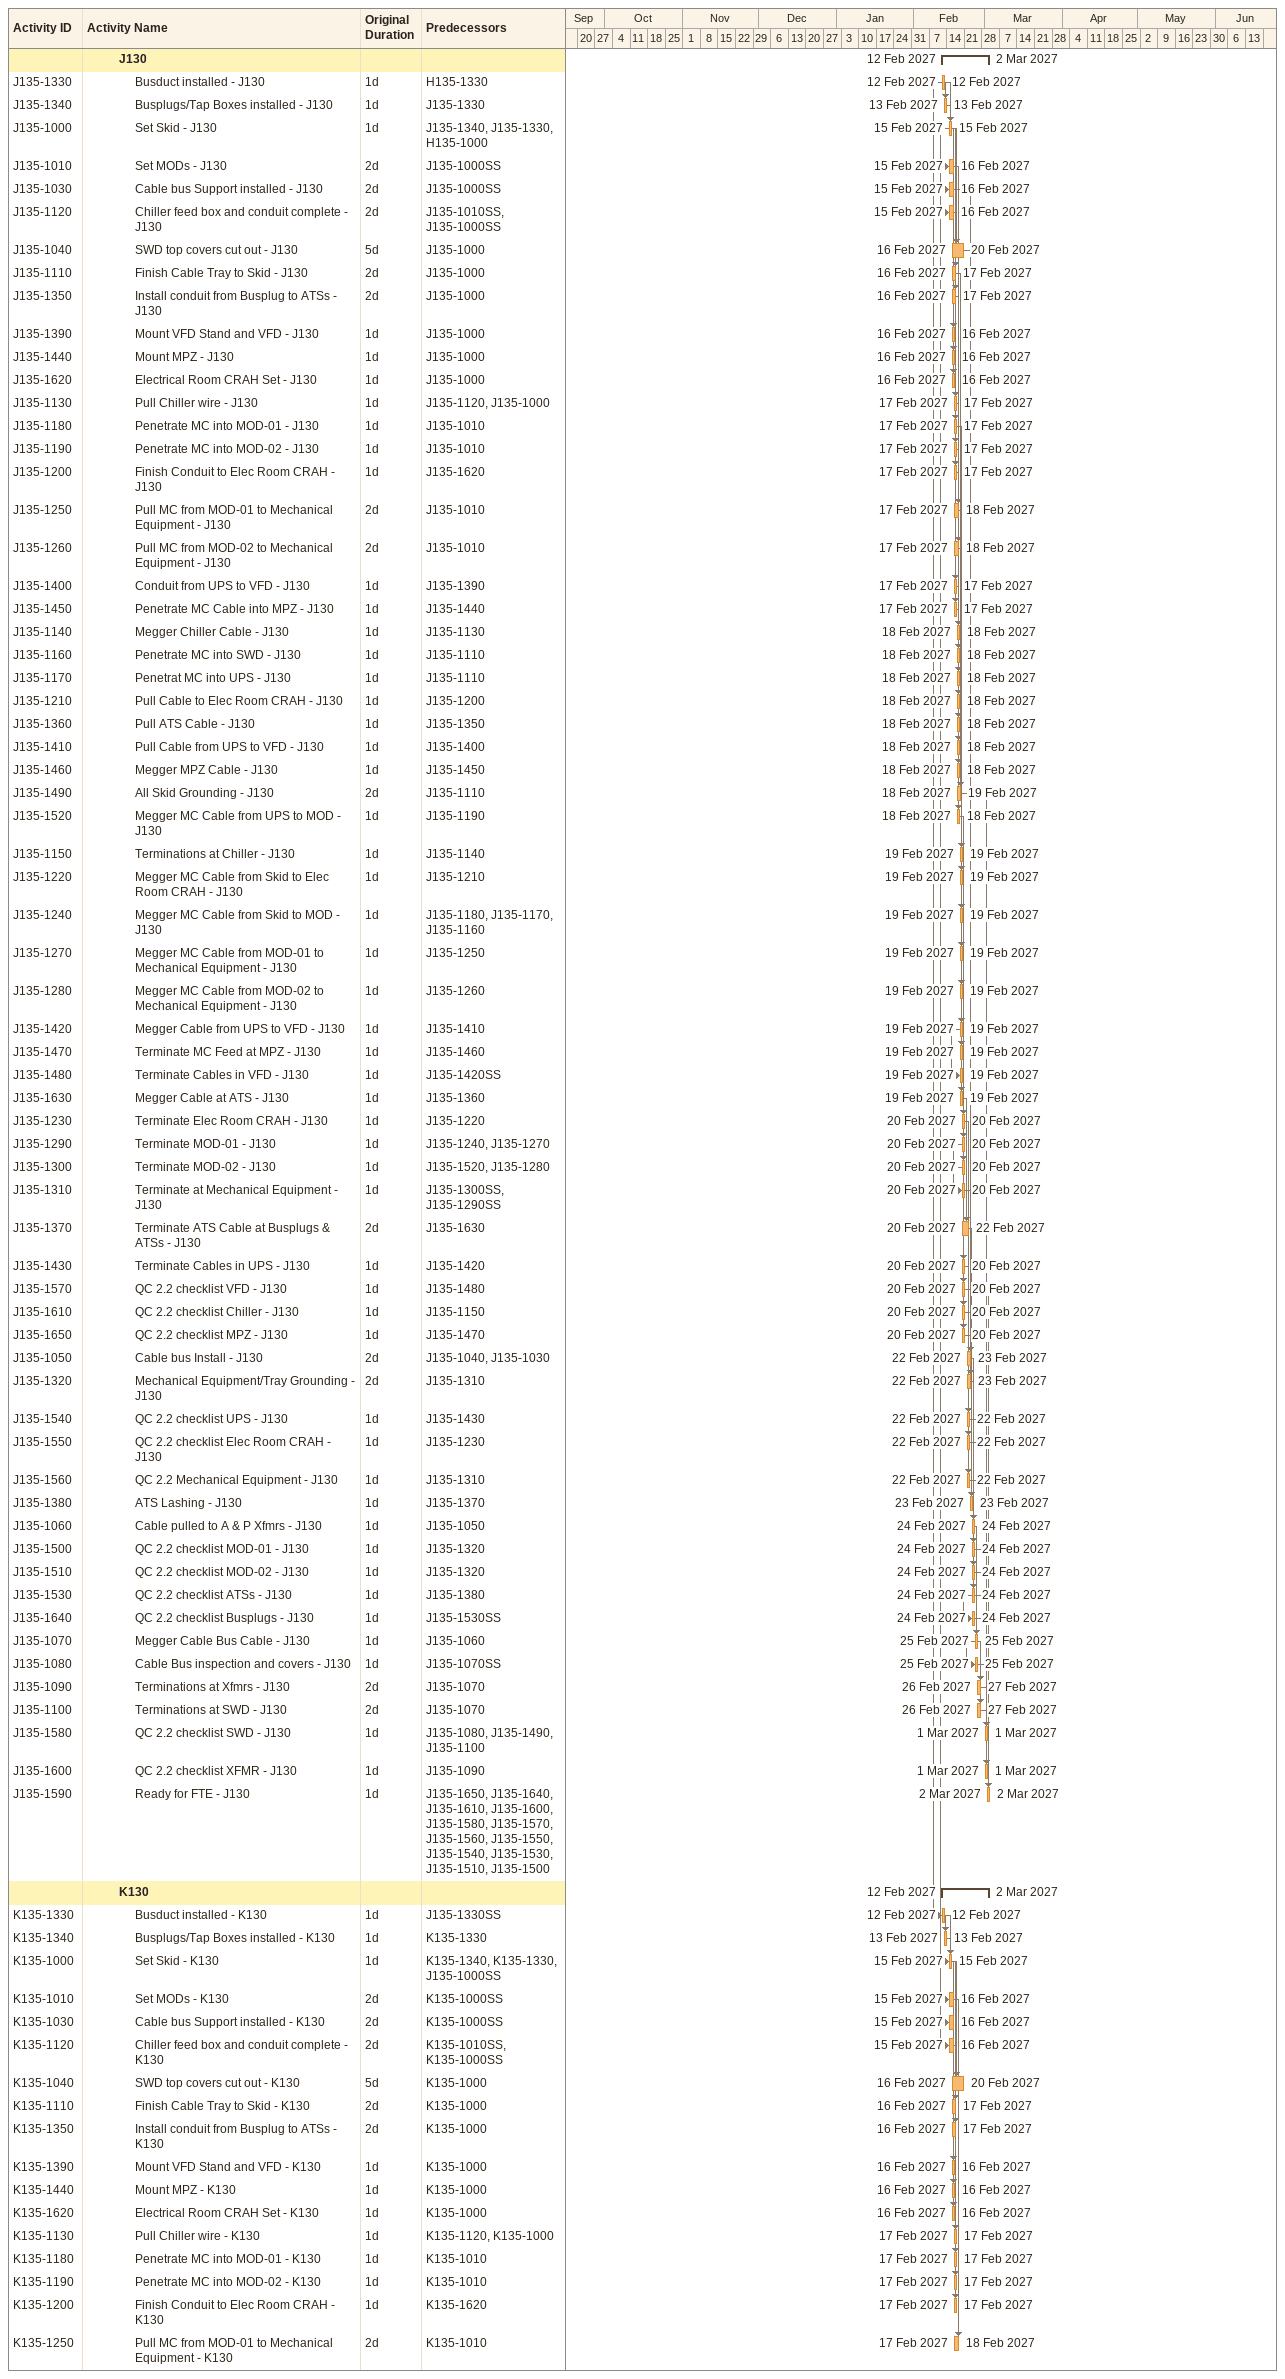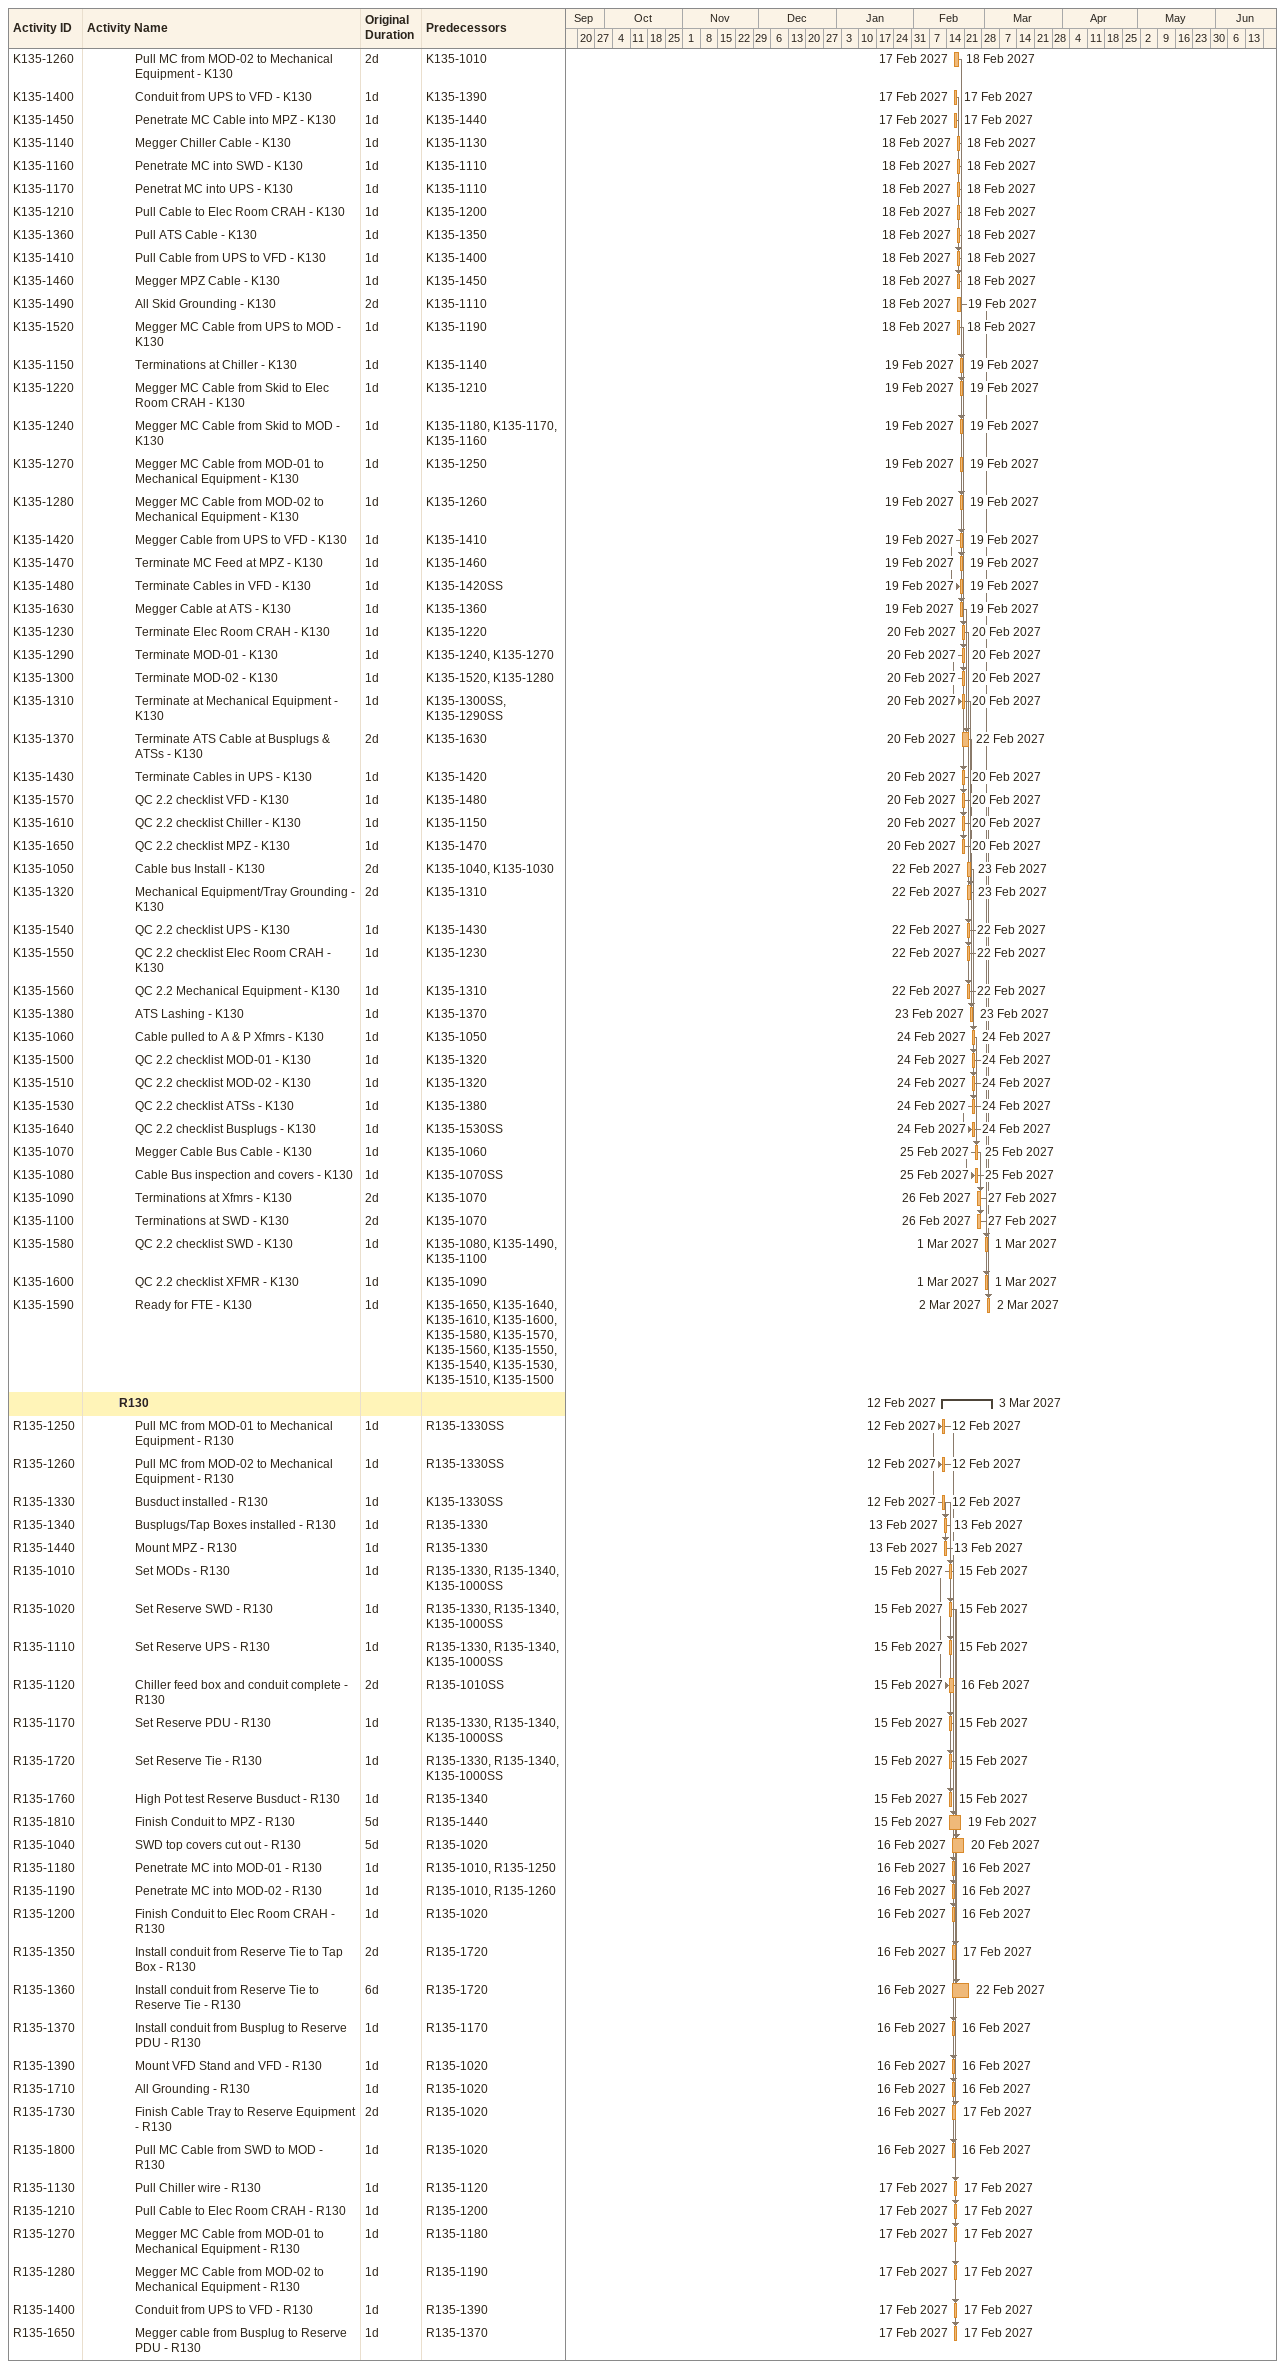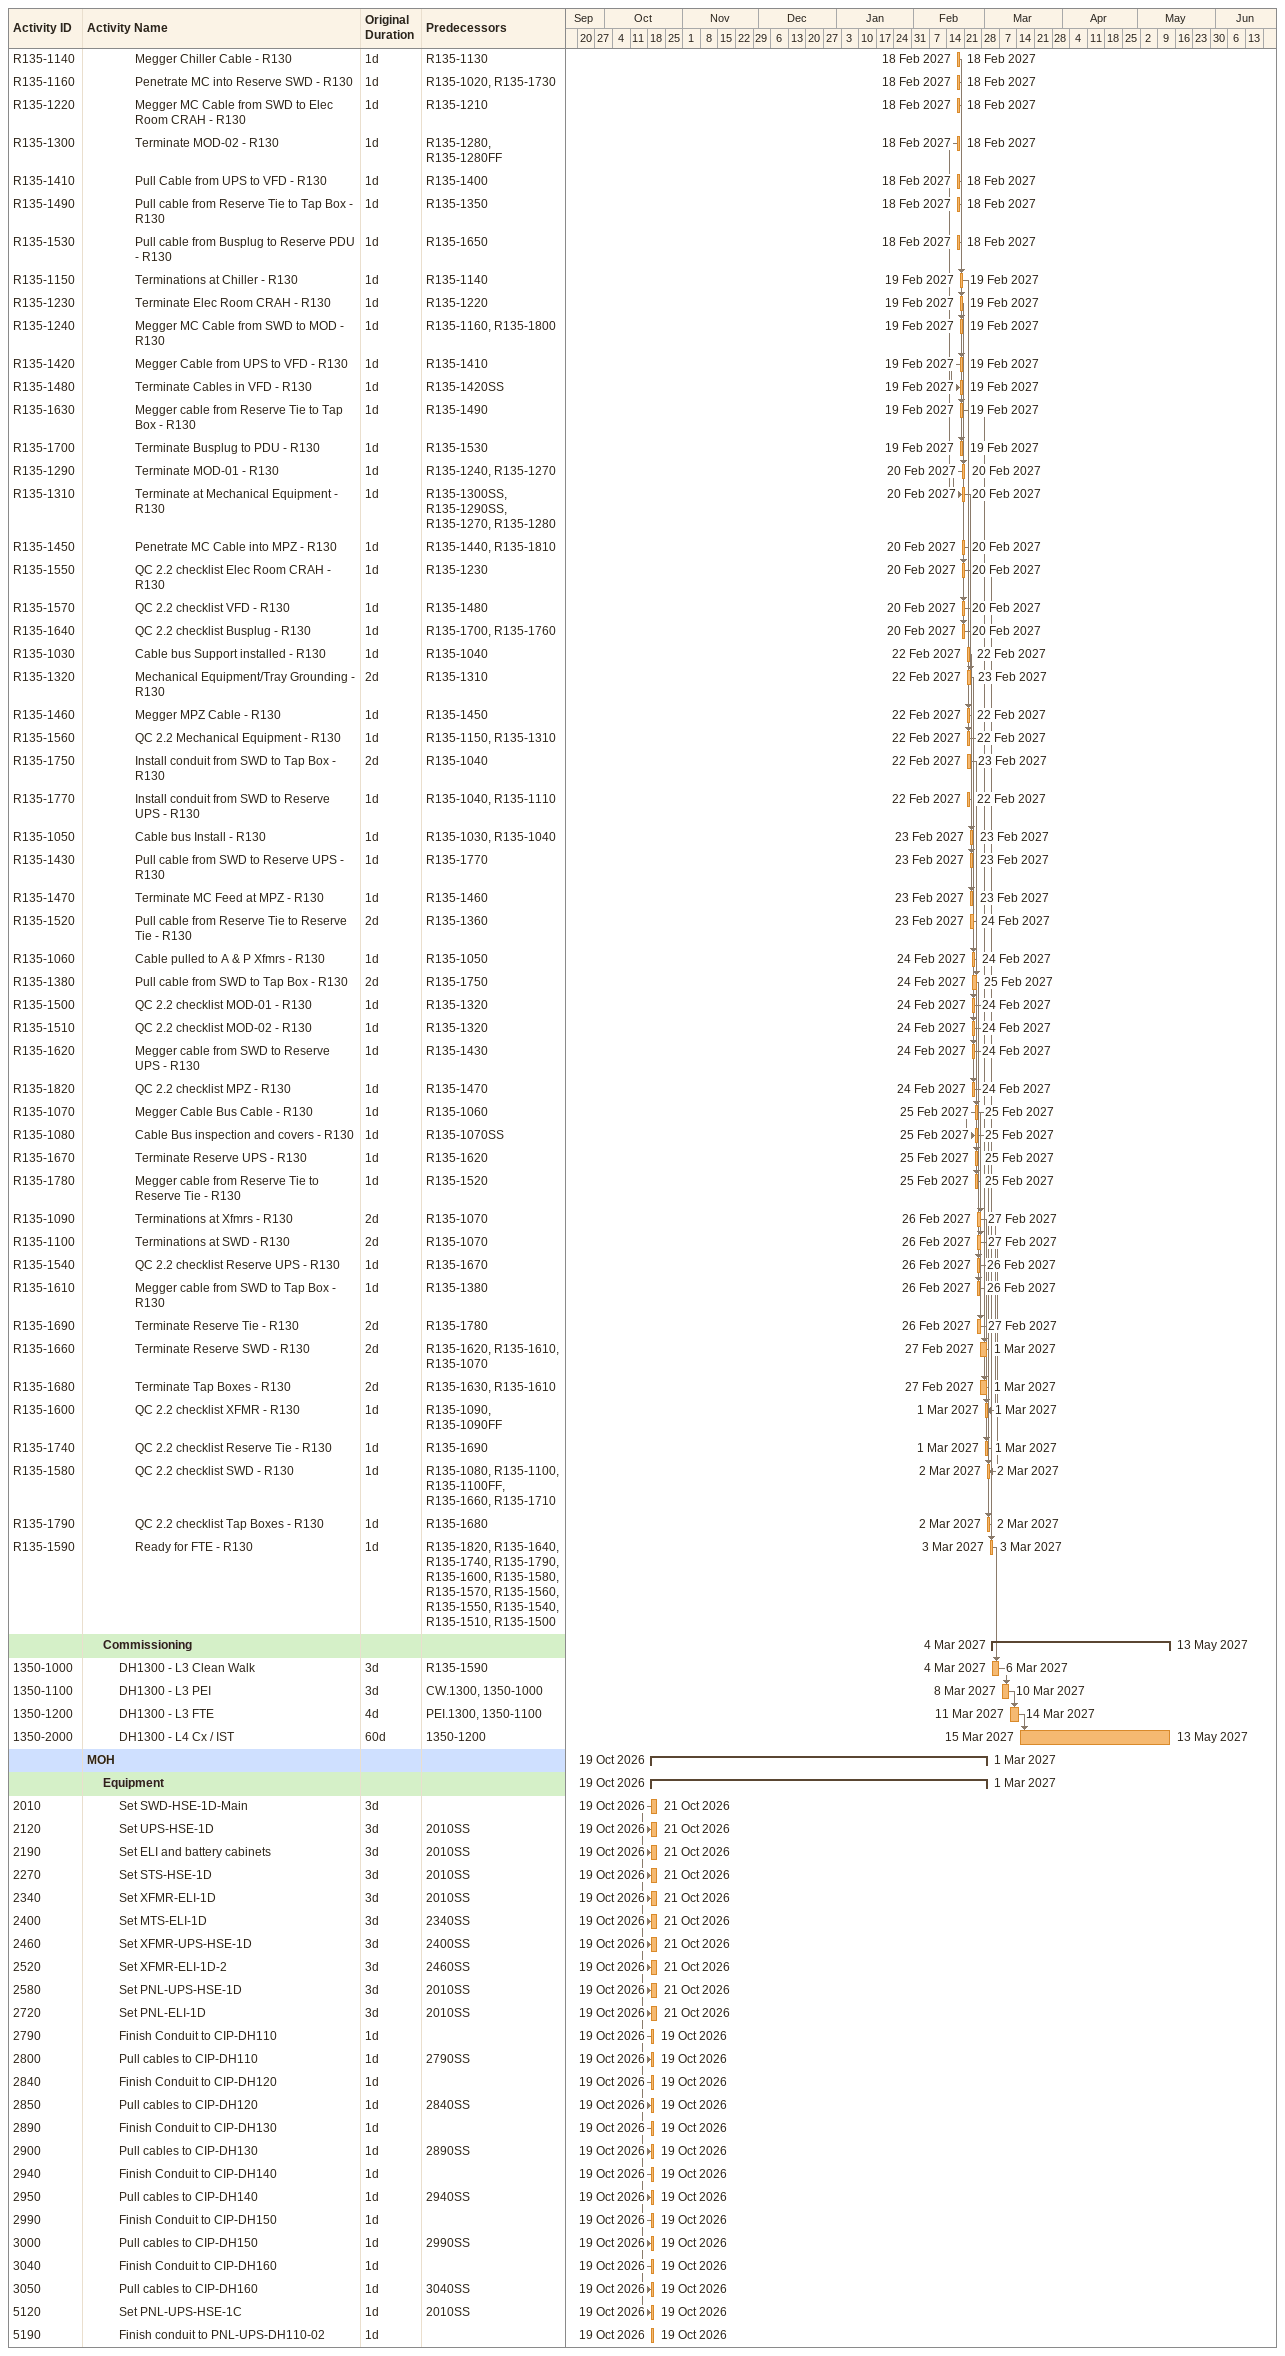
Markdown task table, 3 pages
| ID | Level | Task | Original duration | Start | Finish | Predecessors |
|---|---|---|---|---|---|---|
|  | 3 | **J130** |  | 2027-02-12 | 2027-03-02 |  |
| J135-1330 | 4 | Busduct installed - J130 | 1d | 2027-02-12 | 2027-02-12 | H135-1330 |
| J135-1340 | 4 | Busplugs/Tap Boxes installed - J130 | 1d | 2027-02-13 | 2027-02-13 | J135-1330 |
| J135-1000 | 4 | Set Skid - J130 | 1d | 2027-02-15 | 2027-02-15 | J135-1340, J135-1330, H135-1000 |
| J135-1010 | 4 | Set MODs - J130 | 2d | 2027-02-15 | 2027-02-16 | J135-1000SS |
| J135-1030 | 4 | Cable bus Support installed - J130 | 2d | 2027-02-15 | 2027-02-16 | J135-1000SS |
| J135-1120 | 4 | Chiller feed box and conduit complete - J130 | 2d | 2027-02-15 | 2027-02-16 | J135-1010SS, J135-1000SS |
| J135-1040 | 4 | SWD top covers cut out - J130 | 5d | 2027-02-16 | 2027-02-20 | J135-1000 |
| J135-1110 | 4 | Finish Cable Tray to Skid - J130 | 2d | 2027-02-16 | 2027-02-17 | J135-1000 |
| J135-1350 | 4 | Install conduit from Busplug to ATSs - J130 | 2d | 2027-02-16 | 2027-02-17 | J135-1000 |
| J135-1390 | 4 | Mount VFD Stand and VFD - J130 | 1d | 2027-02-16 | 2027-02-16 | J135-1000 |
| J135-1440 | 4 | Mount MPZ - J130 | 1d | 2027-02-16 | 2027-02-16 | J135-1000 |
| J135-1620 | 4 | Electrical Room CRAH Set - J130 | 1d | 2027-02-16 | 2027-02-16 | J135-1000 |
| J135-1130 | 4 | Pull Chiller wire - J130 | 1d | 2027-02-17 | 2027-02-17 | J135-1120, J135-1000 |
| J135-1180 | 4 | Penetrate MC into MOD-01 - J130 | 1d | 2027-02-17 | 2027-02-17 | J135-1010 |
| J135-1190 | 4 | Penetrate MC into MOD-02 - J130 | 1d | 2027-02-17 | 2027-02-17 | J135-1010 |
| J135-1200 | 4 | Finish Conduit to Elec Room CRAH - J130 | 1d | 2027-02-17 | 2027-02-17 | J135-1620 |
| J135-1250 | 4 | Pull MC from MOD-01 to Mechanical Equipment - J130 | 2d | 2027-02-17 | 2027-02-18 | J135-1010 |
| J135-1260 | 4 | Pull MC from MOD-02 to Mechanical Equipment - J130 | 2d | 2027-02-17 | 2027-02-18 | J135-1010 |
| J135-1400 | 4 | Conduit from UPS to VFD - J130 | 1d | 2027-02-17 | 2027-02-17 | J135-1390 |
| J135-1450 | 4 | Penetrate MC Cable into MPZ - J130 | 1d | 2027-02-17 | 2027-02-17 | J135-1440 |
| J135-1140 | 4 | Megger Chiller Cable - J130 | 1d | 2027-02-18 | 2027-02-18 | J135-1130 |
| J135-1160 | 4 | Penetrate MC into SWD - J130 | 1d | 2027-02-18 | 2027-02-18 | J135-1110 |
| J135-1170 | 4 | Penetrat MC into UPS - J130 | 1d | 2027-02-18 | 2027-02-18 | J135-1110 |
| J135-1210 | 4 | Pull Cable to Elec Room CRAH - J130 | 1d | 2027-02-18 | 2027-02-18 | J135-1200 |
| J135-1360 | 4 | Pull ATS Cable - J130 | 1d | 2027-02-18 | 2027-02-18 | J135-1350 |
| J135-1410 | 4 | Pull Cable from UPS to VFD - J130 | 1d | 2027-02-18 | 2027-02-18 | J135-1400 |
| J135-1460 | 4 | Megger MPZ Cable - J130 | 1d | 2027-02-18 | 2027-02-18 | J135-1450 |
| J135-1490 | 4 | All Skid Grounding - J130 | 2d | 2027-02-18 | 2027-02-19 | J135-1110 |
| J135-1520 | 4 | Megger MC Cable from UPS to MOD - J130 | 1d | 2027-02-18 | 2027-02-18 | J135-1190 |
| J135-1150 | 4 | Terminations at Chiller - J130 | 1d | 2027-02-19 | 2027-02-19 | J135-1140 |
| J135-1220 | 4 | Megger MC Cable from Skid to Elec Room CRAH - J130 | 1d | 2027-02-19 | 2027-02-19 | J135-1210 |
| J135-1240 | 4 | Megger MC Cable from Skid to MOD - J130 | 1d | 2027-02-19 | 2027-02-19 | J135-1180, J135-1170, J135-1160 |
| J135-1270 | 4 | Megger MC Cable from MOD-01 to Mechanical Equipment - J130 | 1d | 2027-02-19 | 2027-02-19 | J135-1250 |
| J135-1280 | 4 | Megger MC Cable from MOD-02 to Mechanical Equipment - J130 | 1d | 2027-02-19 | 2027-02-19 | J135-1260 |
| J135-1420 | 4 | Megger Cable from UPS to VFD - J130 | 1d | 2027-02-19 | 2027-02-19 | J135-1410 |
| J135-1470 | 4 | Terminate MC Feed at MPZ - J130 | 1d | 2027-02-19 | 2027-02-19 | J135-1460 |
| J135-1480 | 4 | Terminate Cables in VFD - J130 | 1d | 2027-02-19 | 2027-02-19 | J135-1420SS |
| J135-1630 | 4 | Megger Cable at ATS - J130 | 1d | 2027-02-19 | 2027-02-19 | J135-1360 |
| J135-1230 | 4 | Terminate Elec Room CRAH - J130 | 1d | 2027-02-20 | 2027-02-20 | J135-1220 |
| J135-1290 | 4 | Terminate MOD-01 - J130 | 1d | 2027-02-20 | 2027-02-20 | J135-1240, J135-1270 |
| J135-1300 | 4 | Terminate MOD-02 - J130 | 1d | 2027-02-20 | 2027-02-20 | J135-1520, J135-1280 |
| J135-1310 | 4 | Terminate at Mechanical Equipment - J130 | 1d | 2027-02-20 | 2027-02-20 | J135-1300SS, J135-1290SS |
| J135-1370 | 4 | Terminate ATS Cable at Busplugs & ATSs - J130 | 2d | 2027-02-20 | 2027-02-22 | J135-1630 |
| J135-1430 | 4 | Terminate Cables in UPS - J130 | 1d | 2027-02-20 | 2027-02-20 | J135-1420 |
| J135-1570 | 4 | QC 2.2 checklist VFD - J130 | 1d | 2027-02-20 | 2027-02-20 | J135-1480 |
| J135-1610 | 4 | QC 2.2 checklist Chiller - J130 | 1d | 2027-02-20 | 2027-02-20 | J135-1150 |
| J135-1650 | 4 | QC 2.2 checklist MPZ - J130 | 1d | 2027-02-20 | 2027-02-20 | J135-1470 |
| J135-1050 | 4 | Cable bus Install - J130 | 2d | 2027-02-22 | 2027-02-23 | J135-1040, J135-1030 |
| J135-1320 | 4 | Mechanical Equipment/Tray Grounding - J130 | 2d | 2027-02-22 | 2027-02-23 | J135-1310 |
| J135-1540 | 4 | QC 2.2 checklist UPS - J130 | 1d | 2027-02-22 | 2027-02-22 | J135-1430 |
| J135-1550 | 4 | QC 2.2 checklist Elec Room CRAH - J130 | 1d | 2027-02-22 | 2027-02-22 | J135-1230 |
| J135-1560 | 4 | QC 2.2 Mechanical Equipment - J130 | 1d | 2027-02-22 | 2027-02-22 | J135-1310 |
| J135-1380 | 4 | ATS Lashing - J130 | 1d | 2027-02-23 | 2027-02-23 | J135-1370 |
| J135-1060 | 4 | Cable pulled to A & P Xfmrs - J130 | 1d | 2027-02-24 | 2027-02-24 | J135-1050 |
| J135-1500 | 4 | QC 2.2 checklist MOD-01 - J130 | 1d | 2027-02-24 | 2027-02-24 | J135-1320 |
| J135-1510 | 4 | QC 2.2 checklist MOD-02 - J130 | 1d | 2027-02-24 | 2027-02-24 | J135-1320 |
| J135-1530 | 4 | QC 2.2 checklist ATSs - J130 | 1d | 2027-02-24 | 2027-02-24 | J135-1380 |
| J135-1640 | 4 | QC 2.2 checklist Busplugs - J130 | 1d | 2027-02-24 | 2027-02-24 | J135-1530SS |
| J135-1070 | 4 | Megger Cable Bus Cable - J130 | 1d | 2027-02-25 | 2027-02-25 | J135-1060 |
| J135-1080 | 4 | Cable Bus inspection and covers - J130 | 1d | 2027-02-25 | 2027-02-25 | J135-1070SS |
| J135-1090 | 4 | Terminations at Xfmrs - J130 | 2d | 2027-02-26 | 2027-02-27 | J135-1070 |
| J135-1100 | 4 | Terminations at SWD - J130 | 2d | 2027-02-26 | 2027-02-27 | J135-1070 |
| J135-1580 | 4 | QC 2.2 checklist SWD - J130 | 1d | 2027-03-01 | 2027-03-01 | J135-1080, J135-1490, J135-1100 |
| J135-1600 | 4 | QC 2.2 checklist XFMR - J130 | 1d | 2027-03-01 | 2027-03-01 | J135-1090 |
| J135-1590 | 4 | Ready for FTE - J130 | 1d | 2027-03-02 | 2027-03-02 | J135-1650, J135-1640, J135-1610, J135-1600, J135-1580, J135-1570, J135-1560, J135-1550, J135-1540, J135-1530, J135-1510, J135-1500 |
|  | 3 | **K130** |  | 2027-02-12 | 2027-03-02 |  |
| K135-1330 | 4 | Busduct installed - K130 | 1d | 2027-02-12 | 2027-02-12 | J135-1330SS |
| K135-1340 | 4 | Busplugs/Tap Boxes installed - K130 | 1d | 2027-02-13 | 2027-02-13 | K135-1330 |
| K135-1000 | 4 | Set Skid - K130 | 1d | 2027-02-15 | 2027-02-15 | K135-1340, K135-1330, J135-1000SS |
| K135-1010 | 4 | Set MODs - K130 | 2d | 2027-02-15 | 2027-02-16 | K135-1000SS |
| K135-1030 | 4 | Cable bus Support installed - K130 | 2d | 2027-02-15 | 2027-02-16 | K135-1000SS |
| K135-1120 | 4 | Chiller feed box and conduit complete - K130 | 2d | 2027-02-15 | 2027-02-16 | K135-1010SS, K135-1000SS |
| K135-1040 | 4 | SWD top covers cut out - K130 | 5d | 2027-02-16 | 2027-02-20 | K135-1000 |
| K135-1110 | 4 | Finish Cable Tray to Skid - K130 | 2d | 2027-02-16 | 2027-02-17 | K135-1000 |
| K135-1350 | 4 | Install conduit from Busplug to ATSs - K130 | 2d | 2027-02-16 | 2027-02-17 | K135-1000 |
| K135-1390 | 4 | Mount VFD Stand and VFD - K130 | 1d | 2027-02-16 | 2027-02-16 | K135-1000 |
| K135-1440 | 4 | Mount MPZ - K130 | 1d | 2027-02-16 | 2027-02-16 | K135-1000 |
| K135-1620 | 4 | Electrical Room CRAH Set - K130 | 1d | 2027-02-16 | 2027-02-16 | K135-1000 |
| K135-1130 | 4 | Pull Chiller wire - K130 | 1d | 2027-02-17 | 2027-02-17 | K135-1120, K135-1000 |
| K135-1180 | 4 | Penetrate MC into MOD-01 - K130 | 1d | 2027-02-17 | 2027-02-17 | K135-1010 |
| K135-1190 | 4 | Penetrate MC into MOD-02 - K130 | 1d | 2027-02-17 | 2027-02-17 | K135-1010 |
| K135-1200 | 4 | Finish Conduit to Elec Room CRAH - K130 | 1d | 2027-02-17 | 2027-02-17 | K135-1620 |
| K135-1250 | 4 | Pull MC from MOD-01 to Mechanical Equipment - K130 | 2d | 2027-02-17 | 2027-02-18 | K135-1010 |
| K135-1260 | 4 | Pull MC from MOD-02 to Mechanical Equipment - K130 | 2d | 2027-02-17 | 2027-02-18 | K135-1010 |
| K135-1400 | 4 | Conduit from UPS to VFD - K130 | 1d | 2027-02-17 | 2027-02-17 | K135-1390 |
| K135-1450 | 4 | Penetrate MC Cable into MPZ - K130 | 1d | 2027-02-17 | 2027-02-17 | K135-1440 |
| K135-1140 | 4 | Megger Chiller Cable - K130 | 1d | 2027-02-18 | 2027-02-18 | K135-1130 |
| K135-1160 | 4 | Penetrate MC into SWD - K130 | 1d | 2027-02-18 | 2027-02-18 | K135-1110 |
| K135-1170 | 4 | Penetrat MC into UPS - K130 | 1d | 2027-02-18 | 2027-02-18 | K135-1110 |
| K135-1210 | 4 | Pull Cable to Elec Room CRAH - K130 | 1d | 2027-02-18 | 2027-02-18 | K135-1200 |
| K135-1360 | 4 | Pull ATS Cable - K130 | 1d | 2027-02-18 | 2027-02-18 | K135-1350 |
| K135-1410 | 4 | Pull Cable from UPS to VFD - K130 | 1d | 2027-02-18 | 2027-02-18 | K135-1400 |
| K135-1460 | 4 | Megger MPZ Cable - K130 | 1d | 2027-02-18 | 2027-02-18 | K135-1450 |
| K135-1490 | 4 | All Skid Grounding - K130 | 2d | 2027-02-18 | 2027-02-19 | K135-1110 |
| K135-1520 | 4 | Megger MC Cable from UPS to MOD - K130 | 1d | 2027-02-18 | 2027-02-18 | K135-1190 |
| K135-1150 | 4 | Terminations at Chiller - K130 | 1d | 2027-02-19 | 2027-02-19 | K135-1140 |
| K135-1220 | 4 | Megger MC Cable from Skid to Elec Room CRAH - K130 | 1d | 2027-02-19 | 2027-02-19 | K135-1210 |
| K135-1240 | 4 | Megger MC Cable from Skid to MOD - K130 | 1d | 2027-02-19 | 2027-02-19 | K135-1180, K135-1170, K135-1160 |
| K135-1270 | 4 | Megger MC Cable from MOD-01 to Mechanical Equipment - K130 | 1d | 2027-02-19 | 2027-02-19 | K135-1250 |
| K135-1280 | 4 | Megger MC Cable from MOD-02 to Mechanical Equipment - K130 | 1d | 2027-02-19 | 2027-02-19 | K135-1260 |
| K135-1420 | 4 | Megger Cable from UPS to VFD - K130 | 1d | 2027-02-19 | 2027-02-19 | K135-1410 |
| K135-1470 | 4 | Terminate MC Feed at MPZ - K130 | 1d | 2027-02-19 | 2027-02-19 | K135-1460 |
| K135-1480 | 4 | Terminate Cables in VFD - K130 | 1d | 2027-02-19 | 2027-02-19 | K135-1420SS |
| K135-1630 | 4 | Megger Cable at ATS - K130 | 1d | 2027-02-19 | 2027-02-19 | K135-1360 |
| K135-1230 | 4 | Terminate Elec Room CRAH - K130 | 1d | 2027-02-20 | 2027-02-20 | K135-1220 |
| K135-1290 | 4 | Terminate MOD-01 - K130 | 1d | 2027-02-20 | 2027-02-20 | K135-1240, K135-1270 |
| K135-1300 | 4 | Terminate MOD-02 - K130 | 1d | 2027-02-20 | 2027-02-20 | K135-1520, K135-1280 |
| K135-1310 | 4 | Terminate at Mechanical Equipment - K130 | 1d | 2027-02-20 | 2027-02-20 | K135-1300SS, K135-1290SS |
| K135-1370 | 4 | Terminate ATS Cable at Busplugs & ATSs - K130 | 2d | 2027-02-20 | 2027-02-22 | K135-1630 |
| K135-1430 | 4 | Terminate Cables in UPS - K130 | 1d | 2027-02-20 | 2027-02-20 | K135-1420 |
| K135-1570 | 4 | QC 2.2 checklist VFD - K130 | 1d | 2027-02-20 | 2027-02-20 | K135-1480 |
| K135-1610 | 4 | QC 2.2 checklist Chiller - K130 | 1d | 2027-02-20 | 2027-02-20 | K135-1150 |
| K135-1650 | 4 | QC 2.2 checklist MPZ - K130 | 1d | 2027-02-20 | 2027-02-20 | K135-1470 |
| K135-1050 | 4 | Cable bus Install - K130 | 2d | 2027-02-22 | 2027-02-23 | K135-1040, K135-1030 |
| K135-1320 | 4 | Mechanical Equipment/Tray Grounding - K130 | 2d | 2027-02-22 | 2027-02-23 | K135-1310 |
| K135-1540 | 4 | QC 2.2 checklist UPS - K130 | 1d | 2027-02-22 | 2027-02-22 | K135-1430 |
| K135-1550 | 4 | QC 2.2 checklist Elec Room CRAH - K130 | 1d | 2027-02-22 | 2027-02-22 | K135-1230 |
| K135-1560 | 4 | QC 2.2 Mechanical Equipment - K130 | 1d | 2027-02-22 | 2027-02-22 | K135-1310 |
| K135-1380 | 4 | ATS Lashing - K130 | 1d | 2027-02-23 | 2027-02-23 | K135-1370 |
| K135-1060 | 4 | Cable pulled to A & P Xfmrs - K130 | 1d | 2027-02-24 | 2027-02-24 | K135-1050 |
| K135-1500 | 4 | QC 2.2 checklist MOD-01 - K130 | 1d | 2027-02-24 | 2027-02-24 | K135-1320 |
| K135-1510 | 4 | QC 2.2 checklist MOD-02 - K130 | 1d | 2027-02-24 | 2027-02-24 | K135-1320 |
| K135-1530 | 4 | QC 2.2 checklist ATSs - K130 | 1d | 2027-02-24 | 2027-02-24 | K135-1380 |
| K135-1640 | 4 | QC 2.2 checklist Busplugs - K130 | 1d | 2027-02-24 | 2027-02-24 | K135-1530SS |
| K135-1070 | 4 | Megger Cable Bus Cable - K130 | 1d | 2027-02-25 | 2027-02-25 | K135-1060 |
| K135-1080 | 4 | Cable Bus inspection and covers - K130 | 1d | 2027-02-25 | 2027-02-25 | K135-1070SS |
| K135-1090 | 4 | Terminations at Xfmrs - K130 | 2d | 2027-02-26 | 2027-02-27 | K135-1070 |
| K135-1100 | 4 | Terminations at SWD - K130 | 2d | 2027-02-26 | 2027-02-27 | K135-1070 |
| K135-1580 | 4 | QC 2.2 checklist SWD - K130 | 1d | 2027-03-01 | 2027-03-01 | K135-1080, K135-1490, K135-1100 |
| K135-1600 | 4 | QC 2.2 checklist XFMR - K130 | 1d | 2027-03-01 | 2027-03-01 | K135-1090 |
| K135-1590 | 4 | Ready for FTE - K130 | 1d | 2027-03-02 | 2027-03-02 | K135-1650, K135-1640, K135-1610, K135-1600, K135-1580, K135-1570, K135-1560, K135-1550, K135-1540, K135-1530, K135-1510, K135-1500 |
|  | 3 | **R130** |  | 2027-02-12 | 2027-03-03 |  |
| R135-1250 | 4 | Pull MC from MOD-01 to Mechanical Equipment - R130 | 1d | 2027-02-12 | 2027-02-12 | R135-1330SS |
| R135-1260 | 4 | Pull MC from MOD-02 to Mechanical Equipment - R130 | 1d | 2027-02-12 | 2027-02-12 | R135-1330SS |
| R135-1330 | 4 | Busduct installed - R130 | 1d | 2027-02-12 | 2027-02-12 | K135-1330SS |
| R135-1340 | 4 | Busplugs/Tap Boxes installed - R130 | 1d | 2027-02-13 | 2027-02-13 | R135-1330 |
| R135-1440 | 4 | Mount MPZ - R130 | 1d | 2027-02-13 | 2027-02-13 | R135-1330 |
| R135-1010 | 4 | Set MODs - R130 | 1d | 2027-02-15 | 2027-02-15 | R135-1330, R135-1340, K135-1000SS |
| R135-1020 | 4 | Set Reserve SWD - R130 | 1d | 2027-02-15 | 2027-02-15 | R135-1330, R135-1340, K135-1000SS |
| R135-1110 | 4 | Set Reserve UPS - R130 | 1d | 2027-02-15 | 2027-02-15 | R135-1330, R135-1340, K135-1000SS |
| R135-1120 | 4 | Chiller feed box and conduit complete - R130 | 2d | 2027-02-15 | 2027-02-16 | R135-1010SS |
| R135-1170 | 4 | Set Reserve PDU - R130 | 1d | 2027-02-15 | 2027-02-15 | R135-1330, R135-1340, K135-1000SS |
| R135-1720 | 4 | Set Reserve Tie - R130 | 1d | 2027-02-15 | 2027-02-15 | R135-1330, R135-1340, K135-1000SS |
| R135-1760 | 4 | High Pot test Reserve Busduct - R130 | 1d | 2027-02-15 | 2027-02-15 | R135-1340 |
| R135-1810 | 4 | Finish Conduit to MPZ - R130 | 5d | 2027-02-15 | 2027-02-19 | R135-1440 |
| R135-1040 | 4 | SWD top covers cut out - R130 | 5d | 2027-02-16 | 2027-02-20 | R135-1020 |
| R135-1180 | 4 | Penetrate MC into MOD-01 - R130 | 1d | 2027-02-16 | 2027-02-16 | R135-1010, R135-1250 |
| R135-1190 | 4 | Penetrate MC into MOD-02 - R130 | 1d | 2027-02-16 | 2027-02-16 | R135-1010, R135-1260 |
| R135-1200 | 4 | Finish Conduit to Elec Room CRAH - R130 | 1d | 2027-02-16 | 2027-02-16 | R135-1020 |
| R135-1350 | 4 | Install conduit from Reserve Tie to Tap Box - R130 | 2d | 2027-02-16 | 2027-02-17 | R135-1720 |
| R135-1360 | 4 | Install conduit from Reserve Tie to Reserve Tie - R130 | 6d | 2027-02-16 | 2027-02-22 | R135-1720 |
| R135-1370 | 4 | Install conduit from Busplug to Reserve PDU - R130 | 1d | 2027-02-16 | 2027-02-16 | R135-1170 |
| R135-1390 | 4 | Mount VFD Stand and VFD - R130 | 1d | 2027-02-16 | 2027-02-16 | R135-1020 |
| R135-1710 | 4 | All Grounding - R130 | 1d | 2027-02-16 | 2027-02-16 | R135-1020 |
| R135-1730 | 4 | Finish Cable Tray to Reserve Equipment - R130 | 2d | 2027-02-16 | 2027-02-17 | R135-1020 |
| R135-1800 | 4 | Pull MC Cable from SWD to MOD - R130 | 1d | 2027-02-16 | 2027-02-16 | R135-1020 |
| R135-1130 | 4 | Pull Chiller wire - R130 | 1d | 2027-02-17 | 2027-02-17 | R135-1120 |
| R135-1210 | 4 | Pull Cable to Elec Room CRAH - R130 | 1d | 2027-02-17 | 2027-02-17 | R135-1200 |
| R135-1270 | 4 | Megger MC Cable from MOD-01 to Mechanical Equipment - R130 | 1d | 2027-02-17 | 2027-02-17 | R135-1180 |
| R135-1280 | 4 | Megger MC Cable from MOD-02 to Mechanical Equipment - R130 | 1d | 2027-02-17 | 2027-02-17 | R135-1190 |
| R135-1400 | 4 | Conduit from UPS to VFD - R130 | 1d | 2027-02-17 | 2027-02-17 | R135-1390 |
| R135-1650 | 4 | Megger cable from Busplug to Reserve PDU - R130 | 1d | 2027-02-17 | 2027-02-17 | R135-1370 |
| R135-1140 | 4 | Megger Chiller Cable - R130 | 1d | 2027-02-18 | 2027-02-18 | R135-1130 |
| R135-1160 | 4 | Penetrate MC into Reserve SWD - R130 | 1d | 2027-02-18 | 2027-02-18 | R135-1020, R135-1730 |
| R135-1220 | 4 | Megger MC Cable from SWD to Elec Room CRAH - R130 | 1d | 2027-02-18 | 2027-02-18 | R135-1210 |
| R135-1300 | 4 | Terminate MOD-02 - R130 | 1d | 2027-02-18 | 2027-02-18 | R135-1280, R135-1280FF |
| R135-1410 | 4 | Pull Cable from UPS to VFD - R130 | 1d | 2027-02-18 | 2027-02-18 | R135-1400 |
| R135-1490 | 4 | Pull cable from Reserve Tie to Tap Box - R130 | 1d | 2027-02-18 | 2027-02-18 | R135-1350 |
| R135-1530 | 4 | Pull cable from Busplug to Reserve PDU - R130 | 1d | 2027-02-18 | 2027-02-18 | R135-1650 |
| R135-1150 | 4 | Terminations at Chiller - R130 | 1d | 2027-02-19 | 2027-02-19 | R135-1140 |
| R135-1230 | 4 | Terminate Elec Room CRAH - R130 | 1d | 2027-02-19 | 2027-02-19 | R135-1220 |
| R135-1240 | 4 | Megger MC Cable from SWD to MOD - R130 | 1d | 2027-02-19 | 2027-02-19 | R135-1160, R135-1800 |
| R135-1420 | 4 | Megger Cable from UPS to VFD - R130 | 1d | 2027-02-19 | 2027-02-19 | R135-1410 |
| R135-1480 | 4 | Terminate Cables in VFD - R130 | 1d | 2027-02-19 | 2027-02-19 | R135-1420SS |
| R135-1630 | 4 | Megger cable from Reserve Tie to Tap Box - R130 | 1d | 2027-02-19 | 2027-02-19 | R135-1490 |
| R135-1700 | 4 | Terminate Busplug to PDU - R130 | 1d | 2027-02-19 | 2027-02-19 | R135-1530 |
| R135-1290 | 4 | Terminate MOD-01 - R130 | 1d | 2027-02-20 | 2027-02-20 | R135-1240, R135-1270 |
| R135-1310 | 4 | Terminate at Mechanical Equipment - R130 | 1d | 2027-02-20 | 2027-02-20 | R135-1300SS, R135-1290SS, R135-1270, R135-1280 |
| R135-1450 | 4 | Penetrate MC Cable into MPZ - R130 | 1d | 2027-02-20 | 2027-02-20 | R135-1440, R135-1810 |
| R135-1550 | 4 | QC 2.2 checklist Elec Room CRAH - R130 | 1d | 2027-02-20 | 2027-02-20 | R135-1230 |
| R135-1570 | 4 | QC 2.2 checklist VFD - R130 | 1d | 2027-02-20 | 2027-02-20 | R135-1480 |
| R135-1640 | 4 | QC 2.2 checklist Busplug - R130 | 1d | 2027-02-20 | 2027-02-20 | R135-1700, R135-1760 |
| R135-1030 | 4 | Cable bus Support installed - R130 | 1d | 2027-02-22 | 2027-02-22 | R135-1040 |
| R135-1320 | 4 | Mechanical Equipment/Tray Grounding - R130 | 2d | 2027-02-22 | 2027-02-23 | R135-1310 |
| R135-1460 | 4 | Megger MPZ Cable - R130 | 1d | 2027-02-22 | 2027-02-22 | R135-1450 |
| R135-1560 | 4 | QC 2.2 Mechanical Equipment - R130 | 1d | 2027-02-22 | 2027-02-22 | R135-1150, R135-1310 |
| R135-1750 | 4 | Install conduit from SWD to Tap Box - R130 | 2d | 2027-02-22 | 2027-02-23 | R135-1040 |
| R135-1770 | 4 | Install conduit from SWD to Reserve UPS - R130 | 1d | 2027-02-22 | 2027-02-22 | R135-1040, R135-1110 |
| R135-1050 | 4 | Cable bus Install - R130 | 1d | 2027-02-23 | 2027-02-23 | R135-1030, R135-1040 |
| R135-1430 | 4 | Pull cable from SWD to Reserve UPS - R130 | 1d | 2027-02-23 | 2027-02-23 | R135-1770 |
| R135-1470 | 4 | Terminate MC Feed at MPZ - R130 | 1d | 2027-02-23 | 2027-02-23 | R135-1460 |
| R135-1520 | 4 | Pull cable from Reserve Tie to Reserve Tie - R130 | 2d | 2027-02-23 | 2027-02-24 | R135-1360 |
| R135-1060 | 4 | Cable pulled to A & P Xfmrs - R130 | 1d | 2027-02-24 | 2027-02-24 | R135-1050 |
| R135-1380 | 4 | Pull cable from SWD to Tap Box - R130 | 2d | 2027-02-24 | 2027-02-25 | R135-1750 |
| R135-1500 | 4 | QC 2.2 checklist MOD-01 - R130 | 1d | 2027-02-24 | 2027-02-24 | R135-1320 |
| R135-1510 | 4 | QC 2.2 checklist MOD-02 - R130 | 1d | 2027-02-24 | 2027-02-24 | R135-1320 |
| R135-1620 | 4 | Megger cable from SWD to Reserve UPS - R130 | 1d | 2027-02-24 | 2027-02-24 | R135-1430 |
| R135-1820 | 4 | QC 2.2 checklist MPZ - R130 | 1d | 2027-02-24 | 2027-02-24 | R135-1470 |
| R135-1070 | 4 | Megger Cable Bus Cable - R130 | 1d | 2027-02-25 | 2027-02-25 | R135-1060 |
| R135-1080 | 4 | Cable Bus inspection and covers - R130 | 1d | 2027-02-25 | 2027-02-25 | R135-1070SS |
| R135-1670 | 4 | Terminate Reserve UPS - R130 | 1d | 2027-02-25 | 2027-02-25 | R135-1620 |
| R135-1780 | 4 | Megger cable from Reserve Tie to Reserve Tie - R130 | 1d | 2027-02-25 | 2027-02-25 | R135-1520 |
| R135-1090 | 4 | Terminations at Xfmrs - R130 | 2d | 2027-02-26 | 2027-02-27 | R135-1070 |
| R135-1100 | 4 | Terminations at SWD - R130 | 2d | 2027-02-26 | 2027-02-27 | R135-1070 |
| R135-1540 | 4 | QC 2.2 checklist Reserve UPS - R130 | 1d | 2027-02-26 | 2027-02-26 | R135-1670 |
| R135-1610 | 4 | Megger cable from SWD to Tap Box - R130 | 1d | 2027-02-26 | 2027-02-26 | R135-1380 |
| R135-1690 | 4 | Terminate Reserve Tie - R130 | 2d | 2027-02-26 | 2027-02-27 | R135-1780 |
| R135-1660 | 4 | Terminate Reserve SWD - R130 | 2d | 2027-02-27 | 2027-03-01 | R135-1620, R135-1610, R135-1070 |
| R135-1680 | 4 | Terminate Tap Boxes - R130 | 2d | 2027-02-27 | 2027-03-01 | R135-1630, R135-1610 |
| R135-1600 | 4 | QC 2.2 checklist XFMR - R130 | 1d | 2027-03-01 | 2027-03-01 | R135-1090, R135-1090FF |
| R135-1740 | 4 | QC 2.2 checklist Reserve Tie - R130 | 1d | 2027-03-01 | 2027-03-01 | R135-1690 |
| R135-1580 | 4 | QC 2.2 checklist SWD - R130 | 1d | 2027-03-02 | 2027-03-02 | R135-1080, R135-1100, R135-1100FF, R135-1660, R135-1710 |
| R135-1790 | 4 | QC 2.2 checklist Tap Boxes - R130 | 1d | 2027-03-02 | 2027-03-02 | R135-1680 |
| R135-1590 | 4 | Ready for FTE - R130 | 1d | 2027-03-03 | 2027-03-03 | R135-1820, R135-1640, R135-1740, R135-1790, R135-1600, R135-1580, R135-1570, R135-1560, R135-1550, R135-1540, R135-1510, R135-1500 |
|  | 2 | **Commissioning** |  | 2027-03-04 | 2027-05-13 |  |
| 1350-1000 | 3 | DH1300 - L3 Clean Walk | 3d | 2027-03-04 | 2027-03-06 | R135-1590 |
| 1350-1100 | 3 | DH1300 - L3 PEI | 3d | 2027-03-08 | 2027-03-10 | CW.1300, 1350-1000 |
| 1350-1200 | 3 | DH1300 - L3 FTE | 4d | 2027-03-11 | 2027-03-14 | PEI.1300, 1350-1100 |
| 1350-2000 | 3 | DH1300 - L4 Cx / IST | 60d | 2027-03-15 | 2027-05-13 | 1350-1200 |
|  | 1 | **MOH** |  | 2026-10-19 | 2027-03-01 |  |
|  | 2 | **Equipment** |  | 2026-10-19 | 2027-03-01 |  |
| 2010 | 3 | Set SWD-HSE-1D-Main | 3d | 2026-10-19 | 2026-10-21 |  |
| 2120 | 3 | Set UPS-HSE-1D | 3d | 2026-10-19 | 2026-10-21 | 2010SS |
| 2190 | 3 | Set ELI and battery cabinets | 3d | 2026-10-19 | 2026-10-21 | 2010SS |
| 2270 | 3 | Set STS-HSE-1D | 3d | 2026-10-19 | 2026-10-21 | 2010SS |
| 2340 | 3 | Set XFMR-ELI-1D | 3d | 2026-10-19 | 2026-10-21 | 2010SS |
| 2400 | 3 | Set MTS-ELI-1D | 3d | 2026-10-19 | 2026-10-21 | 2340SS |
| 2460 | 3 | Set XFMR-UPS-HSE-1D | 3d | 2026-10-19 | 2026-10-21 | 2400SS |
| 2520 | 3 | Set XFMR-ELI-1D-2 | 3d | 2026-10-19 | 2026-10-21 | 2460SS |
| 2580 | 3 | Set PNL-UPS-HSE-1D | 3d | 2026-10-19 | 2026-10-21 | 2010SS |
| 2720 | 3 | Set PNL-ELI-1D | 3d | 2026-10-19 | 2026-10-21 | 2010SS |
| 2790 | 3 | Finish Conduit to CIP-DH110 | 1d | 2026-10-19 | 2026-10-19 |  |
| 2800 | 3 | Pull cables to CIP-DH110 | 1d | 2026-10-19 | 2026-10-19 | 2790SS |
| 2840 | 3 | Finish Conduit to CIP-DH120 | 1d | 2026-10-19 | 2026-10-19 |  |
| 2850 | 3 | Pull cables to CIP-DH120 | 1d | 2026-10-19 | 2026-10-19 | 2840SS |
| 2890 | 3 | Finish Conduit to CIP-DH130 | 1d | 2026-10-19 | 2026-10-19 |  |
| 2900 | 3 | Pull cables to CIP-DH130 | 1d | 2026-10-19 | 2026-10-19 | 2890SS |
| 2940 | 3 | Finish Conduit to CIP-DH140 | 1d | 2026-10-19 | 2026-10-19 |  |
| 2950 | 3 | Pull cables to CIP-DH140 | 1d | 2026-10-19 | 2026-10-19 | 2940SS |
| 2990 | 3 | Finish Conduit to CIP-DH150 | 1d | 2026-10-19 | 2026-10-19 |  |
| 3000 | 3 | Pull cables to CIP-DH150 | 1d | 2026-10-19 | 2026-10-19 | 2990SS |
| 3040 | 3 | Finish Conduit to CIP-DH160 | 1d | 2026-10-19 | 2026-10-19 |  |
| 3050 | 3 | Pull cables to CIP-DH160 | 1d | 2026-10-19 | 2026-10-19 | 3040SS |
| 5120 | 3 | Set PNL-UPS-HSE-1C | 1d | 2026-10-19 | 2026-10-19 | 2010SS |
| 5190 | 3 | Finish conduit to PNL-UPS-DH110-02 | 1d | 2026-10-19 | 2026-10-19 |  |
